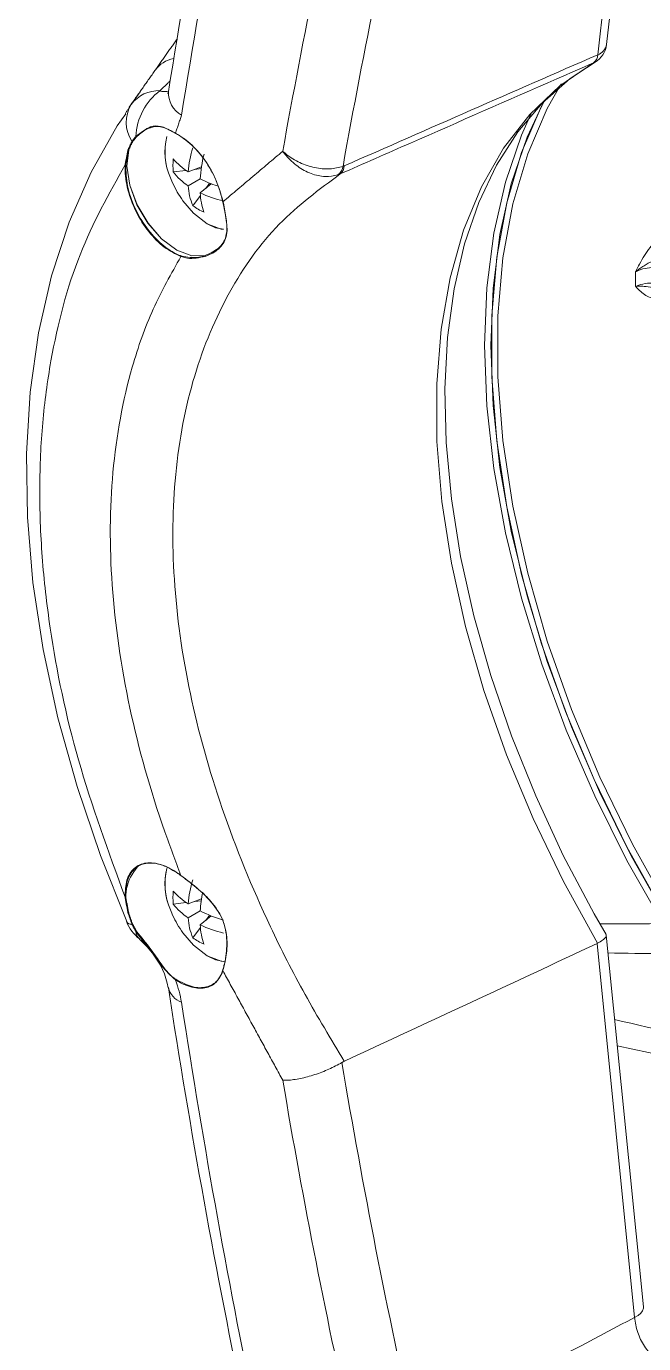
# Model space of a CAD drawing. Extents: x 11 to 120, y 2 to 94.
# Drawn here: x 13.53 to 14.855, y 10.527 to 13.357 of the extents above; entities that cross this region are included whole.
import ezdxf

# ---------------------------------------------------------------- set-up
doc = ezdxf.new("R2010")
doc.units = 0
doc.header["$MEASUREMENT"] = 0
doc.linetypes.add('SLD-Solid', pattern=[0])
doc.layers.add('OBJECT', color=7, linetype='CONTINUOUS')

msp = doc.modelspace()

# ---------------------------------------------------------------- linework, layer by layer
at = {"layer": 'OBJECT', "color": 7, "linetype": 'SLD-Solid', "lineweight": 15}
for p, q in [((14.7565, 13.2962), (14.8112, 13.7788)), ((14.7757, 13.3181), (14.8273, 13.7734)), ((14.7475, 13.2786), (14.7509, 13.2803)), ((13.7737, 13.2168), (13.7502, 13.1833)), ((13.845, 13.0444), (13.8724, 13.0476)), ((13.9057, 13.0552), (13.877, 13.0445)), ((13.8912, 13.0498), (13.9052, 13.0515)), ((13.877, 13.0145), (13.9029, 13.0295)), ((13.9266, 13.019), (13.9029, 12.9995)), ((13.9147, 13.0092), (13.9231, 13.0204)), ((13.8869, 12.9719), (13.9034, 12.994)), ((13.949, 12.99), (13.9491, 12.9894)), ((13.9561, 12.9561), (13.9561, 12.9558)), ((13.9134, 11.4899), (13.9135, 11.4898)), ((13.845, 11.4717), (13.8724, 11.4749)), ((13.9057, 11.4826), (13.877, 11.4718)), ((13.8912, 11.4772), (13.9052, 11.4788)), ((13.877, 11.4418), (13.9029, 11.4568)), ((13.9266, 11.4464), (13.9029, 11.4269)), ((13.9147, 11.4366), (13.9231, 11.4478)), ((13.8869, 11.3993), (13.9034, 11.4214)), ((14.8548, 10.6062), (14.7748, 11.4046)), ((14.8355, 10.5836), (14.7551, 11.3869)), ((13.9561, 11.349), (13.956, 11.3487)), ((13.9492, 11.3235), (13.949, 11.3231)), ((14.8548, 10.6055), (14.8548, 10.6062))]:
    msp.add_line(p, q, dxfattribs=at)
at = {"layer": 'OBJECT', "color": 7, "linetype": 'SLD-Solid', "lineweight": 15, "flags": 128}
for points in [[(14.7561, 11.3874), (14.6831, 11.5198), (14.6177, 11.6552), (14.5605, 11.7925), (14.5119, 11.9305), (14.4724, 12.068), (14.4423, 12.2038), (14.4219, 12.3368), (14.4114, 12.4657), (14.4109, 12.5895), (14.4203, 12.707), (14.4395, 12.8173), (14.4685, 12.9194), (14.507, 13.0124), (14.5545, 13.0955), (14.6108, 13.168), (14.6753, 13.2292), (14.7475, 13.2786)], [(14.7745, 11.4063), (14.7488, 11.4508), (14.6826, 11.5762), (14.6233, 11.704), (14.5711, 11.8331), (14.5267, 11.9625), (14.4902, 12.0912), (14.462, 12.2182), (14.4422, 12.3424), (14.4309, 12.4629), (14.4282, 12.5788), (14.4341, 12.6891), (14.4483, 12.793), (14.4708, 12.8897), (14.5013, 12.9785), (14.5394, 13.0588), (14.5849, 13.1303), (14.6376, 13.1925), (14.6974, 13.245), (14.7509, 13.2803)], [(13.8347, 13.2174), (13.8346, 13.2171), (13.8335, 13.2128), (13.8338, 13.2132)], [(14.6779, 13.2339), (14.6483, 13.181), (14.6063, 13.0835), (14.5745, 12.976), (14.5531, 12.8596), (14.5424, 12.7353), (14.5424, 12.6042), (14.5531, 12.4676), (14.5745, 12.3265), (14.6063, 12.1823), (14.6483, 12.0363), (14.7001, 11.8897), (14.7612, 11.744), (14.831, 11.6003), (14.9091, 11.4601)], [(14.6421, 13.1988), (14.6049, 13.1189), (14.571, 13.0189), (14.5466, 12.9103), (14.5318, 12.7941), (14.5269, 12.6713), (14.5318, 12.5427), (14.5466, 12.4095), (14.571, 12.2728), (14.6049, 12.1336), (14.648, 11.9931), (14.6999, 11.8525), (14.7603, 11.7129), (14.8287, 11.5754), (14.9044, 11.4412)], [(14.8977, 11.4533), (14.8193, 11.5944), (14.749, 11.7389), (14.6875, 11.8855), (14.6354, 12.0329), (14.5932, 12.1798), (14.5612, 12.3248), (14.5397, 12.4667), (14.5289, 12.6042), (14.5289, 12.7361), (14.5397, 12.8611), (14.5612, 12.9782), (14.5932, 13.0862), (14.6354, 13.1844), (14.6435, 13.1997)], [(13.743, 13.169), (13.7249, 13.1435), (13.6689, 13.0442), (13.6217, 12.9365), (13.5838, 12.8212), (13.5556, 12.6991), (13.5374, 12.5713), (13.5296, 12.4391), (13.5317, 12.303), (13.5438, 12.1625), (13.5658, 12.0185), (13.5975, 11.872), (13.6386, 11.7241), (13.6888, 11.5757), (13.7451, 11.4343)], [(14.8961, 11.4299), (14.8194, 11.5653), (14.7502, 11.7041), (14.689, 11.845), (14.6364, 11.9869), (14.5927, 12.1288), (14.5583, 12.2693), (14.5336, 12.4074), (14.5187, 12.5419), (14.5137, 12.6717), (14.5187, 12.7958), (14.5336, 12.9131), (14.5583, 13.0226), (14.5927, 13.1235), (14.6127, 13.1689)], [(13.7493, 13.092), (13.7454, 13.0568), (13.7515, 13.0162), (13.7671, 12.974), (13.7907, 12.9343), (13.8201, 12.9007), (13.8525, 12.8766), (13.8847, 12.8642), (13.9138, 12.8647)], [(13.9137, 12.8646), (13.8847, 12.8642), (13.8524, 12.8766), (13.8201, 12.9007), (13.7908, 12.9342), (13.7672, 12.9738), (13.7515, 13.016), (13.7454, 13.0566), (13.7492, 13.0918)], [(13.839, 13.032), (13.8419, 13.0248), (13.8437, 13.0207)], [(13.8657, 12.9826), (13.8886, 12.9559), (13.9181, 12.9331)], [(13.9515, 12.9801), (13.9513, 12.9802), (13.9512, 12.9802), (13.9512, 12.9803), (13.9512, 12.9803), (13.9512, 12.9804), (13.9513, 12.9805), (13.9514, 12.9806), (13.9515, 12.9806)], [(13.9181, 12.9331), (13.9477, 12.9218), (13.9528, 12.9211)], [(13.9565, 12.9558), (13.9563, 12.9559), (13.9562, 12.9559), (13.9561, 12.956), (13.9561, 12.9562), (13.9561, 12.9561)], [(13.9565, 12.9555), (13.9564, 12.9555), (13.9563, 12.9556), (13.9562, 12.9557), (13.9561, 12.9558), (13.9561, 12.9558)], [(13.9193, 12.9323), (13.9355, 12.9245), (13.9528, 12.9213)], [(13.839, 11.4594), (13.8419, 11.4521), (13.8437, 11.4481)], [(13.8657, 11.4099), (13.8886, 11.3832), (13.9181, 11.3605)], [(13.7722, 11.3966), (13.7892, 11.3801), (13.8001, 11.366)], [(13.9181, 11.3605), (13.9477, 11.3491), (13.9528, 11.3484)], [(13.9193, 11.3596), (13.9355, 11.3518), (13.9567, 11.3479)], [(13.9564, 11.3493), (13.9563, 11.3492), (13.9562, 11.3491), (13.9561, 11.349), (13.9561, 11.349)], [(14.7986, 11.1669), (14.9666, 11.131), (15.1189, 11.1058)], [(14.8355, 10.5836), (14.8431, 10.5879), (14.849, 10.5927), (14.8529, 10.598), (14.8547, 10.6033), (14.8548, 10.6055)]]:
    msp.add_lwpolyline(points, dxfattribs=at)
at = {"layer": 'OBJECT', "color": 7, "linetype": 'SLD-Solid', "lineweight": 15}
for centre, radius, start, end in [((35.7295, 9.6777), 22.1791, 168.44273, 170.81648), ((14.726, 13.3237), 0.05, 299.7859, 353.537), ((14.7472, 13.3237), 0.029, 288.7255, 348.9203), ((13.8566, 13.2261), 0.0626, 99.8315, 144.4143), ((14.7341, 13.2966), 0.0224, 306.4862, 358.8182), ((13.8141, 13.1446), 0.0745, 88.0368, 142.7982), ((13.8936, 13.1159), 0.1287, 126.7342, 177.8204), ((13.891, 13.2151), 0.0564, 177.639, 240.0282), ((13.8182, 13.1513), 0.0742, 148.8688, 213.555), ((13.7574, 13.1108), 0.00117, 209.9511, 290.1152), ((13.766, 13.1213), 0.00116, 202.8732, 281.3007), ((13.9537, 13.0867), 0.1267, 164.6242, 205.5132), ((13.9631, 13.0871), 0.1358, 165.8073, 203.9455), ((13.8502, 13.1276), 0.000466, 167.2337, 299.5347), ((13.7488, 13.093), 0.00132, 221.3407, 290.8538), ((13.7489, 13.0933), 0.00132, 221.1788, 290.0743), ((14.1245, 13.0243), 0.2484, 163.105, 175.3395), ((14.2152, 13.0085), 0.313, 166.3344, 176.1645), ((13.7423, 13.0614), 0.00161, 242.0407, 294.0496), ((13.9843, 13.0583), 0.14, 174.2678, 185.7322), ((13.9617, 13.1738), 0.1546, 221.0271, 236.7728), ((14.1822, 13.0605), 0.0276, 306.8589, 351.4434), ((14.1892, 13.0579), 0.0229, 309.5018, 358.568), ((14.045, 13.1115), 0.2208, 204.276, 215.7186), ((13.9557, 13.1307), 0.1404, 217.9564, 235.8734), ((14.0361, 13.2993), 0.3009, 243.7253, 251.2562), ((14.017, 13.0246), 0.1404, 184.1294, 202.0448), ((14.0092, 13.224), 0.2484, 244.6633, 256.8972), ((14.0573, 13.0082), 0.1547, 183.2302, 198.9748), ((13.9492, 12.9901), 0.00025, 209.1938, 280.8249), ((13.9494, 12.9895), 0.00025, 208.1606, 280.5551), ((13.7595, 12.9329), 0.1983, 6.7638, 16.8263), ((13.7596, 12.9329), 0.1982, 6.8725, 16.66), ((13.9686, 13.0855), 0.14, 234.27, 245.7353), ((13.9566, 12.9562), 0.000498, 120.5542, 182.0985), ((13.8629, 12.8629), 0.00135, 124.3651, 185.4289), ((13.9146, 12.8639), 0.00114, 138.2396, 224.5105), ((13.9147, 12.8639), 0.00114, 139.1636, 224.5908), ((16.4046, 12.8143), 1.5667, 179.4233, 180.5767), ((13.8387, 11.4865), 0.0956, 137.2496, 200.7838), ((13.8385, 11.4866), 0.0953, 137.2182, 200.6607), ((13.9556, 11.5144), 0.1286, 163.8827, 205.2985), ((13.9631, 11.5145), 0.1358, 165.8073, 203.9455), ((13.8618, 11.5327), 0.000302, 161.8623, 298.6195), ((14.1245, 11.4516), 0.2484, 163.105, 175.3395), ((13.9843, 11.4857), 0.14, 174.2678, 185.7322), ((13.9617, 11.6012), 0.1546, 221.0271, 236.7728), ((14.2082, 11.4367), 0.3059, 168.5322, 176.2193), ((13.9206, 11.4833), 0.00969, 135.0414, 137.4583), ((13.901, 11.5025), 0.0177, 314.4795, 315.948), ((13.9071, 11.4967), 0.00946, 313.2799, 316.0361), ((13.7423, 11.4879), 0.00147, 243.1815, 300.6268), ((13.9557, 11.558), 0.1404, 217.9564, 235.8734), ((13.8364, 11.4734), 0.1, 203.1474, 230.057), ((13.7554, 11.441), 0.0129, 212.2308, 274.1906), ((13.7482, 11.4544), 0.00177, 255.9277, 305.7114), ((13.7483, 11.454), 0.00178, 256.1833, 305.2798), ((14.045, 11.5388), 0.2208, 204.276, 215.7186), ((14.017, 11.4519), 0.1404, 184.1294, 202.0448), ((14.0409, 11.7377), 0.313, 243.8382, 253.6675), ((13.7564, 11.4305), 0.00245, 269.5751, 304.9669), ((13.7645, 11.4144), 0.00238, 280.8225, 317.0468), ((13.787, 11.4131), 0.022, 182.7093, 228.4842), ((14.0092, 11.6513), 0.2484, 244.6633, 256.8972), ((14.0573, 11.4356), 0.1547, 183.2302, 198.9748), ((13.9686, 11.5129), 0.14, 234.27, 245.7353), ((13.6746, 11.263), 0.1624, 10.2698, 39.3623), ((13.8661, 11.3603), 0.091, 336.1488, 353.0814), ((13.8659, 11.3602), 0.0911, 336.4392, 352.888), ((13.9568, 11.349), 0.000646, 176.5117, 247.9594), ((13.9567, 11.3486), 0.000646, 175.9711, 247.7052), ((13.9498, 11.3229), 0.000776, 161.051, 228.5067), ((13.9499, 11.3233), 0.000772, 161.3746, 228.7398), ((13.9498, 11.3233), 0.000658, 120.505, 157.6502), ((13.9519, 11.3291), 0.000668, 122.4202, 233.8513), ((13.877, 11.302), 0.0436, 193.1502, 251.0616), ((30.9086, 13.9108), 17.2737, 188.72084, 191.80453), ((13.8513, 11.3086), 0.00159, 122.8004, 176.8539)]:
    msp.add_arc(centre, radius, start, end, dxfattribs=at)
for centre, major_axis, ratio, start_param, end_param in [((24.5139, 20.2195), (8.6782, 15.0549), 0.435892, 2.22419, 2.288638), ((27.7392, 18.3575), (11.7585, 13.1395), 0.561291, 2.348868, 2.402736), ((27.8003, 18.3025), (11.7075, 13.0528), 0.561109, 2.349484, 2.404274), ((14.7359, 12.5411), (10.7401, 4.7129), 0.058267, 1.543316, 1.594013), ((14.5565, 12.2076), (10.5578, 4.9562), 0.070939, 4.646524, 4.6979), ((16.7002, 12.8137), (3.5048, 0.8364), 0.337357, 4.053846, 4.131752), ((24.5139, 20.2195), (5.5041, 16.751), 0.560269, 2.306716, 2.371164), ((19.1052, 13.319), (5.4469, 1.2998), 0.337357, 3.722623, 3.804527), ((27.8003, 18.3222), (8.654, 14.9534), 0.719689, 2.425419, 2.481145), ((27.7392, 18.3575), (8.7039, 15.04), 0.71887, 2.42727, 2.481138), ((-14.8712, -1.543), (41.2178, 19.304), 0.050051, 5.477163, 5.493517)]:
    msp.add_ellipse(centre, major_axis=major_axis, ratio=ratio, start_param=start_param, end_param=end_param, dxfattribs=at)
for points, knots in [([(14.0509, 14.1862), (14.1001, 14.1955), (14.1991, 14.2143), (14.356, 14.2199), (14.5188, 14.2082), (14.6844, 14.177), (14.8505, 14.1276), (15.0167, 14.0603), (15.1841, 13.974), (15.3485, 13.8705), (15.5078, 13.7518), (15.6619, 13.6188), (15.8126, 13.4698), (15.9601, 13.3037), (16.1033, 13.1224), (16.1927, 12.9902), (16.2375, 12.9239)], [0, 0, 0, 0, 0.069874, 0.140224, 0.21209, 0.284485, 0.354361, 0.42473, 0.496663, 0.569139, 0.63829, 0.70792, 0.779053, 0.850702, 0.925062, 1, 1, 1, 1]), ([(16.1375, 12.8536), (16.0977, 12.9132), (16.0178, 13.0327), (15.8873, 13.2014), (15.7489, 13.3612), (15.6044, 13.5075), (15.4556, 13.6391), (15.3027, 13.7557), (15.1446, 13.8578), (14.9852, 13.9423), (14.8265, 14.009), (14.669, 14.0583), (14.511, 14.0907), (14.3498, 14.1053), (14.187, 14.1019), (14.0811, 14.0816), (14.0279, 14.0714)], [0, 0, 0, 0, 0.069423, 0.139315, 0.210704, 0.282616, 0.352042, 0.421958, 0.493432, 0.565446, 0.634079, 0.703187, 0.773786, 0.844894, 0.922121, 1, 1, 1, 1]), ([(14.3288, 13.9236), (14.377, 13.9216), (14.4734, 13.9176), (14.6235, 13.8905), (14.7764, 13.8471), (14.9301, 13.7865), (15.0817, 13.7102), (15.2316, 13.6184), (15.3803, 13.5105), (15.5335, 13.3808), (15.6891, 13.2293), (15.7908, 13.1101), (15.8419, 13.0502)], [0, 0, 0, 0, 0.095398, 0.190796, 0.288955, 0.387113, 0.482516, 0.577919, 0.676107, 0.774295, 0.886604, 1, 1, 1, 1]), ([(14.7475, 13.2786), (14.7213, 13.2672), (14.5902, 13.2099), (14.409, 13.1305), (14.2539, 13.0623), (14.2038, 13.0403)], [0, 0, 0, 0, 0.144675, 0.723378, 1, 1, 1, 1]), ([(13.8166, 13.2191), (13.818, 13.2185), (13.8241, 13.2161), (13.83, 13.217), (13.8345, 13.2177)], [0, 0, 0, 0, 0.221632, 1, 1, 1, 1]), ([(13.765, 13.1208), (13.7756, 13.1291), (13.7942, 13.1437), (13.8193, 13.1439), (13.8353, 13.1353), (13.8478, 13.1287), (13.8498, 13.1277)], [0, 0, 0, 0, 0.353797, 0.623722, 0.940059, 1, 1, 1, 1]), ([(13.8505, 13.1272), (13.8402, 13.1328), (13.821, 13.1434), (13.7983, 13.1425), (13.7773, 13.1304), (13.7683, 13.122), (13.7663, 13.1201)], [0, 0, 0, 0, 0.352536, 0.661542, 0.924397, 1, 1, 1, 1]), ([(13.8498, 13.1277), (13.8618, 13.12), (13.8858, 13.1046), (13.9173, 13.0656), (13.9387, 13.0257), (13.9463, 12.9999), (13.9493, 12.9899)], [0, 0, 0, 0, 0.275398, 0.550788, 0.826421, 1, 1, 1, 1]), ([(13.9493, 12.9903), (13.9442, 13.0062), (13.9341, 13.0379), (13.9064, 13.081), (13.8772, 13.1112), (13.8579, 13.1228), (13.8505, 13.1272)], [0, 0, 0, 0, 0.276326, 0.552665, 0.828652, 1, 1, 1, 1]), ([(14.0802, 13.089), (14.0803, 13.0889), (14.0829, 13.0864), (14.0937, 13.0771), (14.1162, 13.0633), (14.1485, 13.0527), (14.1816, 13.0493), (14.2002, 13.054), (14.2095, 13.0563)], [0, 0, 0, 0, 0.003162, 0.08142, 0.31407, 0.54381, 0.771874, 1, 1, 1, 1]), ([(14.1988, 13.0383), (14.1897, 13.0364), (14.1716, 13.0326), (14.1408, 13.0396), (14.1114, 13.0553), (14.0917, 13.0736), (14.0825, 13.0857), (14.0803, 13.0889), (14.0802, 13.089)], [0, 0, 0, 0, 0.228228, 0.456399, 0.686137, 0.918664, 0.996837, 1, 1, 1, 1]), ([(13.7416, 13.06), (13.7069, 12.9977), (13.6368, 12.8715), (13.5858, 12.6776), (13.5628, 12.5064), (13.5564, 12.3656), (13.5616, 12.2181), (13.5837, 12.0242), (13.6344, 11.7795), (13.7056, 11.585), (13.7416, 11.4866)], [0, 0, 0, 0, 0.158308, 0.320393, 0.4075, 0.494607, 0.584228, 0.67385, 0.834938, 1, 1, 1, 1]), ([(13.8616, 12.8628), (13.8495, 12.8686), (13.8254, 12.8803), (13.7913, 12.9151), (13.7638, 12.9581), (13.7458, 13.0059), (13.741, 13.0403), (13.7415, 13.0573), (13.7416, 13.06)], [0, 0, 0, 0, 0.192555, 0.385109, 0.577707, 0.770474, 0.963486, 1, 1, 1, 1]), ([(13.743, 13.06), (13.7435, 13.0451), (13.7445, 13.0155), (13.761, 12.9673), (13.7868, 12.9231), (13.8197, 12.8874), (13.8461, 12.8703), (13.86, 12.8648), (13.8621, 12.864)], [0, 0, 0, 0, 0.19323, 0.386467, 0.579539, 0.772364, 0.965005, 1, 1, 1, 1]), ([(14.2038, 13.0403), (14.1583, 13.0067), (14.066, 12.9386), (13.9608, 12.7903), (13.8844, 12.6095), (13.8443, 12.4009), (13.8413, 12.1698), (13.8753, 11.9272), (13.9454, 11.6749), (14.0344, 11.4577), (14.1264, 11.2764), (14.1836, 11.1817), (14.2124, 11.1341)], [0, 0, 0, 0, 0.105507, 0.213881, 0.322431, 0.434173, 0.541943, 0.652859, 0.760304, 0.870828, 0.9351, 1, 1, 1, 1]), ([(13.9138, 12.8647), (13.9251, 12.8701), (13.9474, 12.8807), (13.961, 12.9081), (13.9605, 12.9333), (13.9574, 12.9506), (13.9564, 12.9563)], [0, 0, 0, 0, 0.307575, 0.605514, 0.870211, 1, 1, 1, 1]), ([(13.9565, 12.9555), (13.9588, 12.9423), (13.9632, 12.9161), (13.9536, 12.8876), (13.9327, 12.8703), (13.918, 12.8647), (13.9139, 12.8631)], [0, 0, 0, 0, 0.309278, 0.616002, 0.89125, 1, 1, 1, 1]), ([(14.838, 12.8301), (14.838, 12.8302), (14.8408, 12.8357), (14.8497, 12.8536), (14.8644, 12.878), (14.8852, 12.9007), (14.8977, 12.9084), (14.9039, 12.9122)], [0, 0, 0, 0, 0.002802, 0.172015, 0.55712, 0.778452, 1, 1, 1, 1]), ([(13.8616, 11.5328), (13.8497, 11.5642), (13.8043, 11.6845), (13.7453, 11.8964), (13.7074, 12.1573), (13.7091, 12.4051), (13.7455, 12.6007), (13.7992, 12.7529), (13.8407, 12.826), (13.8616, 12.8628)], [0, 0, 0, 0, 0.062214, 0.238483, 0.419893, 0.595629, 0.776478, 0.887615, 1, 1, 1, 1]), ([(13.9138, 12.8631), (13.9008, 12.8602), (13.883, 12.8564), (13.8661, 12.8614), (13.8616, 12.8628)], [0, 0, 0, 0, 0.729925, 1, 1, 1, 1]), ([(13.8621, 12.864), (13.8749, 12.8616), (13.8923, 12.8584), (13.9092, 12.8633), (13.9137, 12.8646)], [0, 0, 0, 0, 0.730797, 1, 1, 1, 1]), ([(14.9236, 12.8735), (14.919, 12.8719), (14.9089, 12.8685), (14.8862, 12.8582), (14.8644, 12.8487), (14.8467, 12.8371), (14.8409, 12.8326), (14.8381, 12.8302), (14.838, 12.8301)], [0, 0, 0, 0, 0.152597, 0.335216, 0.766583, 0.880806, 0.996721, 1, 1, 1, 1]), ([(14.919, 12.8295), (14.9138, 12.8319), (14.9033, 12.8368), (14.8832, 12.8396), (14.8629, 12.8386), (14.8476, 12.8346), (14.8401, 12.8311), (14.838, 12.8301)], [0, 0, 0, 0, 0.22747, 0.454853, 0.682237, 0.909584, 1, 1, 1, 1]), ([(14.838, 12.7986), (14.8401, 12.7995), (14.8476, 12.8026), (14.8629, 12.8058), (14.8833, 12.8061), (14.9033, 12.8027), (14.9138, 12.7976), (14.919, 12.7951)], [0, 0, 0, 0, 0.090605, 0.317992, 0.545361, 0.772689, 1, 1, 1, 1]), ([(14.838, 12.7986), (14.8381, 12.7986), (14.8409, 12.7988), (14.8467, 12.7991), (14.8644, 12.7986), (14.8821, 12.7936), (14.8963, 12.7913), (14.8977, 12.7911)], [0, 0, 0, 0, 0.004613, 0.167678, 0.328362, 0.935191, 1, 1, 1, 1]), ([(14.9039, 12.7774), (14.8977, 12.7753), (14.8852, 12.771), (14.8644, 12.7747), (14.8497, 12.7859), (14.8408, 12.7956), (14.838, 12.7985), (14.838, 12.7986)], [0, 0, 0, 0, 0.221548, 0.44288, 0.827985, 0.997198, 1, 1, 1, 1]), ([(13.7416, 11.4866), (13.7421, 11.4994), (13.7431, 11.5251), (13.7598, 11.5506), (13.7857, 11.5624), (13.8188, 11.5585), (13.8454, 11.545), (13.8594, 11.5345), (13.8616, 11.5328)], [0, 0, 0, 0, 0.19324, 0.386487, 0.579566, 0.772391, 0.965024, 1, 1, 1, 1]), ([(13.8621, 11.5326), (13.8502, 11.5405), (13.8262, 11.5564), (13.7924, 11.5622), (13.765, 11.5535), (13.7472, 11.5303), (13.7424, 11.5048), (13.7429, 11.4891), (13.743, 11.4866)], [0, 0, 0, 0, 0.192566, 0.385131, 0.577738, 0.770507, 0.963514, 1, 1, 1, 1]), ([(13.8616, 11.5328), (13.8746, 11.5232), (13.8922, 11.5101), (13.9093, 11.4943), (13.9138, 11.4902)], [0, 0, 0, 0, 0.736893, 1, 1, 1, 1]), ([(13.9137, 11.4902), (13.9009, 11.5013), (13.8834, 11.5165), (13.8667, 11.5291), (13.8621, 11.5326)], [0, 0, 0, 0, 0.728741, 1, 1, 1, 1]), ([(13.9564, 11.3493), (13.9585, 11.3635), (13.9627, 11.392), (13.9533, 11.4392), (13.9325, 11.4709), (13.9179, 11.4859), (13.9138, 11.4901)], [0, 0, 0, 0, 0.306652, 0.614034, 0.892132, 1, 1, 1, 1]), ([(13.9139, 11.4901), (13.9253, 11.4774), (13.9478, 11.4527), (13.9613, 11.4075), (13.9608, 11.3719), (13.9576, 11.3543), (13.9565, 11.3484)], [0, 0, 0, 0, 0.308983, 0.604099, 0.866165, 1, 1, 1, 1]), ([(13.8498, 11.3087), (13.8392, 11.3184), (13.8211, 11.3349), (13.7999, 11.3696), (13.779, 11.3929), (13.7685, 11.4073), (13.765, 11.4121)], [0, 0, 0, 0, 0.356931, 0.612992, 0.87017, 1, 1, 1, 1]), ([(13.7663, 11.4128), (13.7767, 11.4001), (13.7953, 11.3774), (13.8203, 11.3411), (13.8361, 11.3196), (13.8485, 11.3113), (13.8505, 11.31)], [0, 0, 0, 0, 0.35074, 0.624871, 0.939556, 1, 1, 1, 1]), ([(14.7561, 11.3874), (14.7599, 11.3896), (14.7676, 11.394), (14.7736, 11.4001), (14.7758, 11.4042), (14.7742, 11.4056), (14.7738, 11.4059)], [0, 0, 0, 0, 0.302987, 0.6058, 0.913952, 1, 1, 1, 1]), ([(14.761, 11.4295), (14.7934, 11.4293), (14.8383, 11.429), (14.8834, 11.4297), (14.8961, 11.4299)], [0, 0, 0, 0, 0.720238, 1, 1, 1, 1]), ([(13.9493, 11.3223), (13.9442, 11.3137), (13.934, 11.2965), (13.9061, 11.2885), (13.8766, 11.2937), (13.8572, 11.3046), (13.8498, 11.3087)], [0, 0, 0, 0, 0.276322, 0.552658, 0.828641, 1, 1, 1, 1]), ([(13.8505, 11.31), (13.8624, 11.3038), (13.8863, 11.2913), (13.9176, 11.2914), (13.9388, 11.3033), (13.9464, 11.3178), (13.9493, 11.3235)], [0, 0, 0, 0, 0.275405, 0.550801, 0.826443, 1, 1, 1, 1]), ([(13.8498, 11.3087), (13.8498, 11.3086), (13.8561, 11.2923), (13.8595, 11.2765), (13.8628, 11.2608)], [0, 0, 0, 0, 0.008018, 1, 1, 1, 1]), ([(14.2072, 11.1313), (14.1982, 11.1264), (14.1801, 11.1166), (14.1485, 11.1045), (14.1172, 11.0961), (14.0946, 11.0931), (14.0834, 11.0931), (14.0803, 11.0932), (14.0802, 11.0932)], [0, 0, 0, 0, 0.218979, 0.437723, 0.662711, 0.898747, 0.996502, 1, 1, 1, 1]), ([(14.8773, 10.4958), (14.8702, 10.5041), (14.8559, 10.5207), (14.8406, 10.5523), (14.8372, 10.5729), (14.8355, 10.5836)], [0, 0, 0, 0, 0.326673, 0.652869, 1, 1, 1, 1])]:
    msp.add_open_spline(points, degree=3, knots=knots, dxfattribs=at)
for points in [[(13.8058, 13.2625), (13.8538, 13.3306)], [(13.7547, 13.1897), (13.8058, 13.2625)], [(13.8385, 13.2402), (13.8166, 13.2191)], [(13.7425, 13.1703), (13.7547, 13.1897)], [(13.8628, 13.1662), (13.8498, 13.1277)], [(13.7479, 13.0924), (13.7564, 13.1102)], [(13.7578, 13.1097), (13.7493, 13.092)], [(13.7564, 13.1102), (13.765, 13.1208)], [(13.7663, 13.1201), (13.7578, 13.1097)], [(13.7416, 13.06), (13.7478, 13.0921)], [(13.7492, 13.0918), (13.743, 13.06)], [(13.7479, 13.0924), (13.7478, 13.0921)], [(13.7492, 13.0918), (13.7493, 13.092)], [(13.9515, 12.9801), (14.0802, 13.089)], [(14.2095, 13.0563), (14.2121, 13.0574)], [(14.2038, 13.0403), (14.1988, 13.0383)], [(13.9494, 12.9893), (13.9493, 12.9899)], [(13.9494, 12.9893), (13.9515, 12.9801)], [(13.9564, 12.9566), (13.9515, 12.9806)], [(13.9515, 12.9801), (13.9565, 12.9558)], [(13.9565, 12.9555), (13.9565, 12.9558)], [(13.9138, 12.8647), (13.9137, 12.8646)], [(13.9138, 12.8631), (13.9139, 12.8631)], [(13.9139, 11.4901), (13.9138, 11.4902)], [(13.7478, 11.4527), (13.7416, 11.4866)], [(13.743, 11.4866), (13.7492, 11.4529)], [(13.7478, 11.4527), (13.7479, 11.4523)], [(13.7564, 11.4281), (13.7479, 11.4523)], [(13.7493, 11.4526), (13.7492, 11.4529)], [(13.7493, 11.4526), (13.7578, 11.4285)], [(13.765, 11.4121), (13.7564, 11.4281)], [(13.7578, 11.4285), (13.7663, 11.4128)], [(14.7551, 11.3869), (14.7561, 11.3874)], [(13.9515, 11.3297), (13.9564, 11.349)], [(13.9565, 11.348), (13.9515, 11.3286)], [(13.9565, 11.348), (13.9565, 11.3484)], [(13.9493, 11.3223), (13.9494, 11.3227)], [(13.9515, 11.3286), (13.9494, 11.3227)], [(13.9495, 11.3238), (13.9512, 11.3289)], [(14.0802, 11.0932), (13.9515, 11.3286)], [(14.2124, 11.1341), (14.2072, 11.1313)]]:
    msp.add_open_spline(points, degree=1, dxfattribs=at)

doc.saveas('drawing.dxf')
